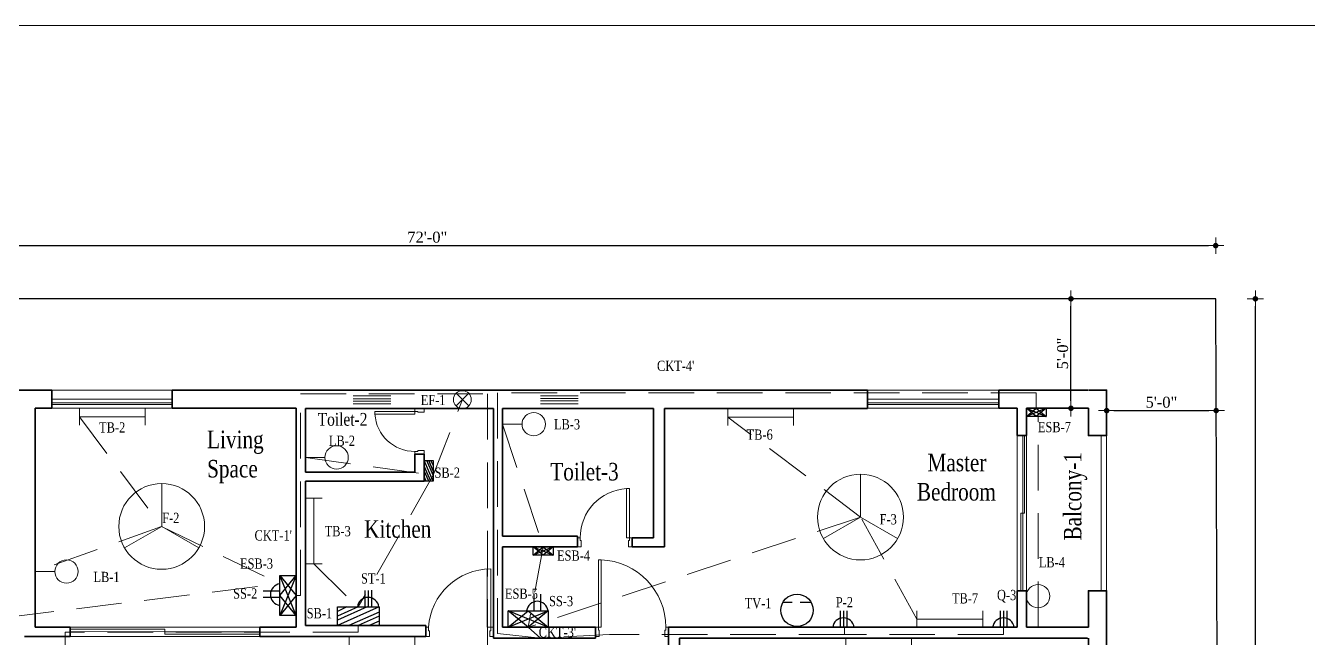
# Model space of a CAD drawing. Header units: inches. Extents: x -13742749 to 88736, y -40897 to 32194776.
# Drawn here: x 46472 to 47174, y 26287510 to 26287846 of the extents above; entities that cross this region are included whole.
import ezdxf

# ---------------------------------------------------------------- set-up
doc = ezdxf.new("R2010")
doc.units = ezdxf.units.IN
doc.header["$LTSCALE"] = 10
doc.header["$MEASUREMENT"] = 0
doc.linetypes.add('ACAD_ISO04W100', pattern=[30, 24, -3, 0, -3])
doc.linetypes.add('HIDDEN', pattern=[0.375, 0.25, -0.125])
doc.layers.get('0').update_dxf_attribs({"color": 123})
for name, color, linetype, lineweight in [('Column', 7, 'Continuous', 35), ('Conduit (Mine)', 230, 'HIDDEN', 13), ('Conduit Generator (mine)', 134, 'HIDDEN', 13), ('DIM', 4, 'Continuous', 0), ('DOOR', 41, 'Continuous', 9), ('Fan (mine)', 210, 'Continuous', 13), ('Light (mine)', 80, 'Continuous', 13), ('Text_My', 7, 'Continuous', 13), ('Text_SUBD', 7, 'Continuous', 13), ('VERANDAH', 32, 'Continuous', 13), ('Wall', 7, 'Continuous', 35), ('WIN', 4, 'Continuous', 13), ('WIN-1', 8, 'Continuous', 13), ('WIN1', 8, 'Continuous', 9)]:
    doc.layers.add(name, color=color, linetype=linetype, lineweight=lineweight)
doc.layers.add('Site', color=7, linetype='ACAD_ISO04W100', lineweight=30, true_color=0x004961)
doc.layers.add('Switchboard and Socket (mine)', color=41, linetype='Continuous')
doc.layers.get('0').off()
doc.styles.get("Standard").update_dxf_attribs({"font": 'times.ttf', "width": 0.8})
doc.styles.add('STYLE3', font='times.ttf')
doc.dimstyles.new('1_8', dxfattribs={"dimtxt": 6, "dimasz": 4, "dimexe": 0.18, "dimexo": 0.0625, "dimgap": 0.125, "dimtad": 0, "dimdec": 4, "dimrnd": 0.125, "dimzin": 3, "dimdsep": 46, "dimlunit": 4, "dimtxsty": 'STYLE3', "dimblk": 'D', "dimcen": 4, "dimse1": 1, "dimse2": 1, "dimclrt": 7, "dimadec": 0, "dimazin": 0, "dimtfac": 1, "dimtdec": 4, "dimtix": 1, "dimtmove": 0, "dimatfit": 3, "dimldrblk": 'OPEN90', "dimfxl": 1, "dimtvp": 0.75, "dimtolj": 1, "dimtzin": 0, "dimarcsym": 0})

# ---------------------------------------------------------------- blocks, each defined once
blk = doc.blocks.new('D')
at = {"layer": 'DIM'}
for q in [(-1.125, 0), (0, 1.125), (1.125, 0), (0, -1.125)]:
    blk.add_line((0, 0), q, dxfattribs=at)
at = {"layer": 'DIM', "color": 6, "const_width": 0.375}
blk.add_lwpolyline([(-0.1875, 0, 1), (0.1875, 0, 1)], format="xyb", close=True, dxfattribs=at)
blk = doc.blocks.new('*D417')
at = {"layer": 'DIM', "color": 0, "linetype": 'Continuous', "lineweight": -2}
blk.add_line((46263.59, 26287725.17), (47119.59, 26287725.17), dxfattribs=at)
at = {"layer": 'DIM', "color": 0, "linetype": 'Continuous', "lineweight": -2, "xscale": 4, "yscale": 4, "zscale": 4, "rotation": 180}
blk.add_blockref('D', (46259.59, 26287725.17), dxfattribs=at)
at = {"layer": 'DIM', "color": 0, "linetype": 'Continuous', "lineweight": -2, "xscale": 4, "yscale": 4, "zscale": 4}
blk.add_blockref('D', (47123.59, 26287725.17), dxfattribs=at)
at = {"layer": 'DIM', "color": 7, "linetype": 'Continuous', "insert": (46691.59, 26287729.76), "char_height": 6, "attachment_point": 5, "style": 'STYLE3'}
blk.add_mtext('\\A1;72\'-0"', dxfattribs=at)
blk = doc.blocks.new('_Open90')
at = {"layer": 'DIM', "color": 0, "lineweight": -2}
for p, q in [((0, 0), (-1, 0)), ((-0.5, 0.5), (0, 0)), ((0, 0), (-0.5, -0.5))]:
    blk.add_line(p, q, dxfattribs=at)
blk = doc.blocks.new('*D418')
at = {"layer": 'DIM', "color": 0, "linetype": 'Continuous', "lineweight": -2}
blk.add_line((47145.32, 26287100.03), (47145.32, 26287692.02), dxfattribs=at)
at = {"layer": 'DIM', "color": 0, "linetype": 'Continuous', "lineweight": -2, "xscale": 4, "yscale": 4, "zscale": 4}
for p, rotation in [((47145.32, 26287696.02), 90), ((47145.32, 26287096.03), 270)]:
    blk.add_blockref('D', p, dxfattribs=dict(at, rotation=rotation))
at = {"layer": 'DIM', "color": 7, "linetype": 'Continuous', "insert": (47140.75, 26287394.65), "char_height": 6, "attachment_point": 5, "rotation": 90, "style": 'STYLE3'}
blk.add_mtext('\\A1;50\'-0"', dxfattribs=at)
blk = doc.blocks.new('D-30')
for points in [[(5, 30), (0, 30), (0, 28), (3.5, 28), (3.5, 28.5), (5, 28.5)], [(5, 0), (0, 0), (0, 2), (3.5, 2), (3.5, 1.5), (5, 1.5)], [(31.97, 1.5), (31.97, 3), (5, 3), (5, 1.5)]]:
    blk.add_lwpolyline(points, close=True)
blk.add_arc((4.99, 1.48), 27.02, 3.22606, 89.98261)
blk = doc.blocks.new('D-40')
for points in [[(-5, 0), (0, 0), (0, -2), (-3.5, -2), (-3.5, -1.5), (-5, -1.5)], [(-41.97, -1.5), (-41.97, -3), (-5, -3), (-5, -1.5)], [(-5, -40), (0, -40), (0, -38), (-3.5, -38), (-3.5, -38.5), (-5, -38.5)]]:
    blk.add_lwpolyline(points, close=True)
blk.add_arc((-5, -1.5), 37, 182.32344, 270)
blk = doc.blocks.new('D-S')
at = {"layer": 'DOOR', "linetype": 'Continuous'}
for p, q in [((1.5, 5), (1.5, 37)), ((3.5, 36.93), (3.5, 5)), ((3.5, 5), (1.5, 5))]:
    blk.add_line(p, q, dxfattribs=at)
at = {"layer": 'DOOR'}
for points in [[(2, 3), (2, 0), (0, 0), (0, 5), (1.5, 5), (1.5, 3)], [(35, 3), (35, 0), (37, 0), (37, 5), (35.5, 5), (35.5, 3)]]:
    blk.add_lwpolyline(points, close=True, dxfattribs=at)
blk.add_arc((1.46, 2.89), 34.11, 3.5436, 89.92781, dxfattribs=at)
blk = doc.blocks.new('D-25')
for points in [[(5, 25), (0, 25), (0, 23), (3.5, 23), (3.5, 23.5), (5, 23.5)], [(5, 0), (0, 0), (0, 2), (3.5, 2), (3.5, 1.5), (5, 1.5)], [(26.95, 1.5), (26.95, 3), (5, 3), (5, 1.5)]]:
    blk.add_lwpolyline(points, close=True)
blk.add_arc((5, 1.5), 22, 3.90956, 90)
blk = doc.blocks.new('*D474')
at = {"layer": 'DIM', "color": 0, "linetype": 'Continuous', "lineweight": -2}
blk.add_line((47044.3, 26287640.05), (47044.3, 26287692.02), dxfattribs=at)
at = {"layer": 'DIM', "color": 0, "linetype": 'Continuous', "lineweight": -2, "xscale": 4, "yscale": 4, "zscale": 4}
for p, rotation in [((47044.3, 26287696.02), 90), ((47044.3, 26287636.05), 270)]:
    blk.add_blockref('D', p, dxfattribs=dict(at, rotation=rotation))
at = {"layer": 'DIM', "color": 7, "linetype": 'Continuous', "insert": (47039.73, 26287666.04), "char_height": 6, "attachment_point": 5, "rotation": 90, "style": 'STYLE3'}
blk.add_mtext('\\A1;5\'-0"', dxfattribs=at)
blk = doc.blocks.new('*D421')
at = {"layer": 'DIM', "color": 0, "linetype": 'Continuous', "lineweight": -2}
blk.add_line((47067.85, 26287634.77), (47119.85, 26287634.77), dxfattribs=at)
at = {"layer": 'DIM', "color": 0, "linetype": 'Continuous', "lineweight": -2, "xscale": 4, "yscale": 4, "zscale": 4, "rotation": 180}
blk.add_blockref('D', (47063.85, 26287634.77), dxfattribs=at)
at = {"layer": 'DIM', "color": 0, "linetype": 'Continuous', "lineweight": -2, "xscale": 4, "yscale": 4, "zscale": 4}
blk.add_blockref('D', (47123.85, 26287634.77), dxfattribs=at)
at = {"layer": 'DIM', "color": 7, "linetype": 'Continuous', "insert": (47093.85, 26287639.34), "char_height": 6, "attachment_point": 5, "style": 'STYLE3'}
blk.add_mtext('\\A1;5\'-0"', dxfattribs=at)
blk = doc.blocks.new('Tube Light')
at = {"layer": 'Light (mine)', "linetype": 'Continuous'}
for p, q in [((-36, 4.54), (-36, -4.54)), ((0, 0), (-36, 0)), ((0, 4.54), (0, -4.54))]:
    blk.add_line(p, q, dxfattribs=at)
blk = doc.blocks.new('Ceiling Fan Small')
at = {"layer": 'Fan (mine)', "linetype": 'ByBlock', "ltscale": 10}
for p in [(7040.4, -35394.14), (7020.04, -35429.39), (7060.75, -35429.39)]:
    blk.add_line(p, (7040.4, -35417.64), dxfattribs=at)
blk.add_circle((7040.4, -35417.64), 23.5, dxfattribs=at)
blk.add_circle((7040.4, -35417.64), 23.5, dxfattribs=at)
blk.add_circle((7040.4, -35417.64), 23.5, dxfattribs=at)
blk = doc.blocks.new('Bulb')
at = {"layer": 'Light (mine)', "linetype": 'Continuous'}
blk.add_line((-9.96, -5.31), (-20.64, -5.31), dxfattribs=at)
blk.add_circle((-3.57, -5.31), 6.4, dxfattribs=at)
blk = doc.blocks.new('Exhaust_Fan_new')
at = {"layer": 'Fan (mine)', "linetype": 'ByBlock', "ltscale": 10}
for p, q in [((-3.46, 3.46), (3.46, -3.46)), ((3.46, 3.46), (-3.46, -3.46))]:
    blk.add_line(p, q, dxfattribs=at)
blk.add_circle((0, 0), 4.9, dxfattribs=at)
blk = doc.blocks.new('2 Pin')
at = {"layer": 'Switchboard and Socket (mine)', "linetype": 'Continuous', "ltscale": 10}
for p, q in [((-7.3, 0), (-7.3, 18.1)), ((0, 0), (0, 18.2)), ((-15.8, 0), (7.8, 0))]:
    blk.add_line(p, q, dxfattribs=at)
blk.add_arc((-4, -1.6), 11.9, 7.5318, 172.4682, dxfattribs=at)
blk = doc.blocks.new('Tv Socket')
at = {"layer": 'Switchboard and Socket (mine)', "linetype": 'Continuous', "ltscale": 10}
for p, q in [((-4.36, 7.63), (-4.36, 2.66)), ((-4.35, -1.67), (-4.35, -7.62))]:
    blk.add_line(p, q, dxfattribs=at)
at = {"layer": 'Switchboard and Socket (mine)', "linetype": 'ByBlock'}
blk.add_circle((-8.85, 0), 8.85, dxfattribs=at)
blk = doc.blocks.new('switch board')
at = {"layer": 'Switchboard and Socket (mine)', "linetype": 'Continuous'}
for p, q in [((-16.63, -10.09), (6.09, 0)), ((-16.63, -5.05), (-5.27, 0)), ((-16.63, -7.26), (0, 0)), ((-16.63, -2.38), (-11.29, 0)), ((-10.02, -10.09), (6.09, -2.84)), ((-5.27, -10.09), (6.09, -5.05)), ((0.97, -10.09), (6.09, -7.56))]:
    blk.add_line(p, q, dxfattribs=at)
blk.add_lwpolyline([(-16.63, 0), (6.09, 0), (6.09, -10.09), (-16.63, -10.09)], close=True, dxfattribs=at)
blk = doc.blocks.new('3- Pic')
at = {"layer": 'Switchboard and Socket (mine)', "linetype": 'ByBlock'}
blk.add_blockref('2 Pin', (7.3, 0), dxfattribs=at)
blk = doc.blocks.new('3- Pin')
at = {"layer": 'Switchboard and Socket (mine)', "linetype": 'Continuous', "ltscale": 10}
blk.add_line((-10.3, -3.5), (-10.3, 14.6), dxfattribs=at)
at = {"layer": 'Switchboard and Socket (mine)', "linetype": 'Continuous'}
blk.add_blockref('3- Pic', (-14.1, -3.5), dxfattribs=at)
blk = doc.blocks.new('Emergency')
at = {"layer": 'Switchboard and Socket (mine)', "linetype": 'Continuous', "ltscale": 10}
for p, q in [((-10.9, 0), (0, 9.07)), ((0, 0), (-10.9, 9.07)), ((-10.9, 0), (10.9, 9.07)), ((10.9, 0), (-10.9, 9.07)), ((0, 9.07), (10.9, 0)), ((10.9, 9.07), (0, 0))]:
    blk.add_line(p, q, dxfattribs=at)
blk.add_lwpolyline([(-10.9, 9.07), (10.9, 9.07), (10.9, 0), (-10.9, 0)], close=True, dxfattribs=at)

msp = doc.modelspace()

# ---------------------------------------------------------------- linework, layer by layer
at = {"layer": 'Column', "linetype": 'Continuous'}
for points in [[(46576.84681, 26287646.05175), (46556.84681, 26287646.05175)], [(47053.84681, 26287636.05175), (47053.84681, 26287621.05175), (47063.84681, 26287621.05175), (47063.84681, 26287646.05175), (47053.84681, 26287646.05175)], [(46556.84681, 26287636.05175), (46576.84681, 26287636.05175)], [(47053.84681, 26287516.05175), (47053.84681, 26287536.05175), (47063.84681, 26287536.05175), (47063.84681, 26287511.05175)]]:
    msp.add_lwpolyline(points, dxfattribs=at)
at = {"layer": 'Conduit (Mine)', "linetype": 'HIDDEN', "ltscale": 10}
for p, q in [((46694.89267, 26287599.36019), (46710.83417, 26287640.78103)), ((46624.84653, 26287609.12518), (46694.89267, 26287599.36019)), ((46694.89267, 26287599.36019), (46653.82427, 26287527.2025)), ((46629.38853, 26287550.82088), (46653.30308, 26287527.25512)), ((46653.82427, 26287513.29586), (46493.12518, 26287513.29586)), ((46493.12518, 26287513.29586), (46493.12518, 26287502.14598)), ((46653.82427, 26287517.11054), (46653.82427, 26287513.29586))]:
    msp.add_line(p, q, dxfattribs=at)
at = {"layer": 'Conduit Generator (mine)', "linetype": 'HIDDEN', "ltscale": 10}
for p, q in [((47025.29677, 26287644.48141), (46730.12189, 26287644.48141)), ((46730.12189, 26287644.48141), (46730.12189, 26287512.6772)), ((47025.29677, 26287636.05175), (47025.29677, 26287644.48141)), ((46622.12885, 26287533.47336), (46622.12885, 26287643.88331)), ((46622.12885, 26287643.88331), (46724.68277, 26287643.88331)), ((46724.68277, 26287643.88331), (46724.68277, 26287485.72727)), ((46501.08837, 26287631.37259), (46546.06582, 26287571.31226)), ((46928.97588, 26287576.43498), (46856.33124, 26287631.17683)), ((47026.24503, 26287516.05175), (47026.24503, 26287631.51479)), ((46732.84711, 26287627.31431), (46755.14708, 26287560.05175)), ((46928.97588, 26287576.43498), (46746.90307, 26287516.05175)), ((46959.92317, 26287520.59313), (46928.97588, 26287576.43498)), ((46546.06582, 26287571.31226), (46476.84681, 26287546.59102)), ((46546.06582, 26287571.31226), (46610.77289, 26287539.8404)), ((46755.14708, 26287560.05175), (46746.90342, 26287516.05182)), ((46424.88807, 26287517.12093), (46610.77289, 26287539.8404)), ((46619.84681, 26287533.47336), (46622.12885, 26287533.47336)), ((46746.90338, 26287516.05163), (46753.67603, 26287510.05175)), ((46791.36672, 26287512.1311), (46753.67603, 26287510.05175)), ((46920.13831, 26287512.1311), (46791.36672, 26287512.1311)), ((46920.13831, 26287512.1311), (46920.13831, 26287516.05174)), ((47007.26955, 26287512.1311), (46920.13831, 26287512.1311)), ((47007.26955, 26287516.05184), (47007.26955, 26287512.1311)), ((46706.37594, 26287407.61398), (46753.67603, 26287510.05175))]:
    msp.add_line(p, q, dxfattribs=at)
at = {"layer": 'Conduit Generator (mine)', "linetype": 'ByBlock', "ltscale": 10}
msp.add_line((46730.12189, 26287512.6772), (46753.67603, 26287510.05175), dxfattribs=at)
at = {"layer": 'Site', "linetype": 'Continuous', "ltscale": 3}
for p, q in [((47123.59168, 26287696.0239), (46259.59168, 26287696.02687)), ((47125.90418, 26287096.02836), (47123.59168, 26287696.0239))]:
    msp.add_line(p, q, dxfattribs=at)
at = {"layer": 'Text_My', "ltscale": 10}
msp.add_lwpolyline([(46095.95845, 26287845.68015), (49547.48838, 26287845.68015), (49547.48838, 26286717.61094), (46095.95845, 26286717.61094)], close=True, dxfattribs=at)
at = {"layer": 'VERANDAH', "linetype": 'Continuous'}
for p, q in [((47060.84681, 26287536.05175), (47060.84681, 26287621.05175)), ((47063.84681, 26287536.05175), (47063.84681, 26287621.05175))]:
    msp.add_line(p, q, dxfattribs=at)
at = {"layer": 'Wall', "linetype": 'Continuous'}
for p, q in [((46485.84681, 26287646.05175), (46447.84681, 26287646.05175)), ((46485.84681, 26287646.05175), (46485.84681, 26287636.05175)), ((46556.84681, 26287646.05175), (46551.84681, 26287646.05175)), ((46551.84681, 26287646.05175), (46551.84681, 26287636.05175)), ((46576.84681, 26287646.05175), (46607.84681, 26287646.0512)), ((46644.84681, 26287646.05175), (46644.84681, 26287646.05175)), ((46918.84681, 26287646.05175), (46932.84681, 26287646.05175)), ((46932.84681, 26287636.05175), (46932.84681, 26287646.05175)), ((47019.84681, 26287646.05175), (47004.84681, 26287646.05175)), ((47004.84681, 26287636.05175), (47004.84681, 26287646.05175)), ((46476.84681, 26287516.05175), (46476.84681, 26287636.05175)), ((46556.84681, 26287636.05175), (46551.84681, 26287636.05175)), ((46619.84681, 26287636.05175), (46576.84681, 26287636.05175)), ((46619.84681, 26287516.05175), (46619.84681, 26287636.05175)), ((46624.84681, 26287601.05175), (46624.84681, 26287635.88084)), ((47014.84681, 26287636.05175), (47004.84681, 26287636.05175)), ((47014.84681, 26287636.05175), (47014.84681, 26287621.05175)), ((47019.84681, 26287636.05175), (47019.84681, 26287621.05175)), ((47019.84681, 26287621.05175), (47014.84681, 26287621.05175)), ((46684.84681, 26287601.05175), (46624.84681, 26287601.05175)), ((46689.84681, 26287596.05175), (46624.84681, 26287596.05175)), ((46624.84681, 26287521.05175), (46624.84681, 26287596.05175)), ((46727.84681, 26287511.05175), (46727.84681, 26287544.05175)), ((46732.84681, 26287516.05175), (46732.84681, 26287544.05175)), ((47014.84681, 26287536.05175), (47014.84681, 26287516.05175)), ((47014.84681, 26287536.05175), (47019.84681, 26287536.05175)), ((47014.84681, 26287536.05175), (47014.84681, 26287531.05175)), ((47014.84681, 26287536.05175), (47014.84681, 26287516.05175)), ((47019.84681, 26287536.05175), (47019.84681, 26287516.05175)), ((46495.84681, 26287511.05175), (46470.84681, 26287511.05175)), ((46495.84681, 26287511.05175), (46495.84681, 26287516.05175)), ((46619.84681, 26287516.05175), (46599.84681, 26287516.05175)), ((46599.84681, 26287511.05175), (46599.84681, 26287516.05175)), ((46648.84681, 26287511.05175), (46599.84681, 26287511.05175)), ((46823.84681, 26287516.05175), (46823.84681, 26287511.05175)), ((47014.84681, 26287516.05175), (46823.84681, 26287516.05175)), ((47019.84681, 26287516.05175), (47053.84681, 26287516.05175)), ((47031.84681, 26287516.05175), (47031.84681, 26287516.05175))]:
    msp.add_line(p, q, dxfattribs=at)
at = {"layer": 'Wall', "linetype": 'Continuous', "ltscale": 10}
for p, q in [((46607.84681, 26287646.0512), (46768.84681, 26287646.05175)), ((46768.84681, 26287646.05175), (46918.84681, 26287646.05175)), ((47019.84681, 26287646.05175), (47053.47153, 26287646.05175)), ((46485.84681, 26287636.05175), (46476.84681, 26287636.05175)), ((46624.84681, 26287635.88084), (46727.84681, 26287635.88084)), ((46727.84681, 26287544.05175), (46727.84681, 26287635.88084)), ((46732.84681, 26287635.88084), (46768.84681, 26287635.88084)), ((46732.84681, 26287566.05175), (46732.84681, 26287635.88084)), ((46768.84681, 26287635.88084), (46815.51158, 26287635.88084)), ((46815.51158, 26287565.05175), (46815.51158, 26287635.88084)), ((46821.51158, 26287635.88084), (46918.84681, 26287635.88084)), ((46821.51158, 26287565.05175), (46821.51158, 26287635.88084)), ((47019.84681, 26287636.05175), (47053.84681, 26287636.05175)), ((46684.84681, 26287610.8621), (46684.84681, 26287601.05175)), ((46689.84681, 26287610.8621), (46684.84681, 26287610.8621)), ((46689.84681, 26287596.05175), (46689.84681, 26287610.8621)), ((46821.55775, 26287560.05175), (46821.51158, 26287568.80022)), ((46773.84681, 26287566.05175), (46732.84681, 26287566.05175)), ((46732.84681, 26287544.05175), (46732.84681, 26287560.05175)), ((46773.84681, 26287560.05175), (46732.84681, 26287560.05175)), ((46773.84681, 26287566.05175), (46773.84681, 26287560.05175)), ((46803.84681, 26287565.05175), (46815.51158, 26287565.05175)), ((46803.84681, 26287565.05175), (46803.84681, 26287560.05175)), ((46803.84681, 26287560.05175), (46821.55775, 26287560.05175)), ((46624.84681, 26287521.05175), (46624.84681, 26287517.05175)), ((46495.84681, 26287516.05175), (46476.84681, 26287516.05175)), ((46648.84681, 26287517.05175), (46624.84681, 26287517.05175)), ((46648.84681, 26287517.05175), (46690.84681, 26287517.05175)), ((46648.84681, 26287511.05175), (46690.84681, 26287511.05175)), ((46690.84681, 26287517.05175), (46690.84681, 26287511.05175)), ((46727.84681, 26287511.05175), (46727.84681, 26287510.08699)), ((46778.84681, 26287516.05175), (46732.84681, 26287516.05175)), ((46778.84681, 26287516.05175), (46783.84681, 26287516.05175)), ((46783.84681, 26287516.05175), (46783.84681, 26287510.0148)), ((46823.84681, 26287511.05175), (46823.84681, 26287510.05175)), ((47063.84681, 26287510.05175), (47063.84681, 26287511.05175)), ((47063.84681, 26287511.05175), (47063.84684, 26287398.54005)), ((46727.84681, 26287510.08699), (46734.55566, 26287510.05175)), ((46778.84681, 26287510.05175), (46732.84681, 26287510.05175)), ((46783.84681, 26287510.0148), (46778.84681, 26287510.05175)), ((46823.84681, 26287510.05175), (46823.84681, 26287398.54005)), ((46829.84681, 26287510.05175), (46829.84681, 26287398.54005)), ((46829.84681, 26287510.05175), (47019.84681, 26287510.05175)), ((47019.84681, 26287510.05175), (47053.43393, 26287510.05175)), ((47053.84681, 26287393.54005), (47053.84681, 26287510.05175))]:
    msp.add_line(p, q, dxfattribs=at)
at = {"layer": 'Wall', "linetype": 'HIDDEN', "ltscale": 10}
for p, q in [((46918.84681, 26287635.88084), (46932.84681, 26287635.88084)), ((46932.84681, 26287635.88084), (46932.84681, 26287636.05175))]:
    msp.add_line(p, q, dxfattribs=at)
at = {"layer": 'WIN', "linetype": 'Continuous'}
for p, q in [((46551.84681, 26287639.05175), (46485.84681, 26287639.05175)), ((46551.84681, 26287638.05175), (46485.84681, 26287638.05175)), ((46932.84681, 26287639.05175), (47004.84681, 26287639.05175)), ((46932.84681, 26287638.05175), (47004.84681, 26287638.05175)), ((47017.84681, 26287585.05175), (47017.84681, 26287621.05175)), ((47018.84681, 26287621.05175), (47018.84681, 26287578.55175)), ((47017.84681, 26287585.05175), (47017.84681, 26287536.05175)), ((47018.84681, 26287578.55175), (47016.84681, 26287578.55175)), ((47016.84681, 26287536.05175), (47016.84681, 26287578.55175)), ((47016.84681, 26287578.55175), (47018.84681, 26287578.55175))]:
    msp.add_line(p, q, dxfattribs=at)
at = {"layer": 'WIN', "linetype": 'Continuous', "ltscale": 10}
for p, q in [((46650.9615, 26287641.28261), (46671.62659, 26287641.28261)), ((46650.9615, 26287639.99), (46671.62659, 26287639.99)), ((46753.60385, 26287641.33765), (46774.26894, 26287641.33765)), ((46753.60385, 26287640.04504), (46774.26894, 26287640.04504)), ((46495.84677, 26287515.00562), (46547.84677, 26287515.00562)), ((46547.84677, 26287513.68623), (46495.84677, 26287513.55171)), ((46547.84677, 26287515.00562), (46547.84677, 26287513.68623)), ((46547.84677, 26287513.68623), (46547.84677, 26287512.22602)), ((46599.84677, 26287513.55171), (46547.84677, 26287513.55171)), ((46547.84677, 26287512.22602), (46599.84677, 26287512.22602))]:
    msp.add_line(p, q, dxfattribs=at)
at = {"layer": 'WIN-1', "linetype": 'Continuous'}
for p, q in [((46485.84681, 26287646.05175), (46551.84681, 26287646.05175)), ((47004.84681, 26287646.05175), (46932.84681, 26287646.05175)), ((46551.84681, 26287641.05175), (46485.84681, 26287641.05175)), ((46932.84681, 26287641.05175), (47004.84681, 26287641.05175)), ((46551.84681, 26287636.05175), (46485.84681, 26287636.05175)), ((46932.84681, 26287636.05175), (47004.84681, 26287636.05175)), ((47014.84681, 26287536.05175), (47014.84681, 26287621.05175)), ((47019.84681, 26287536.05175), (47019.84681, 26287621.05175))]:
    msp.add_line(p, q, dxfattribs=at)
at = {"layer": 'WIN-1', "linetype": 'Continuous', "ltscale": 10}
for p, q in [((46650.9615, 26287642.85547), (46671.62659, 26287642.85547)), ((46650.9615, 26287638.46921), (46671.62659, 26287638.46921)), ((46753.60385, 26287642.91051), (46774.26894, 26287642.91051)), ((46753.60385, 26287638.52425), (46774.26894, 26287638.52425))]:
    msp.add_line(p, q, dxfattribs=at)
at = {"layer": 'WIN1', "linetype": 'Continuous', "ltscale": 10}
for p, q in [((46495.84677, 26287516.05171), (46599.84677, 26287516.05171)), ((46495.84677, 26287511.05171), (46599.84677, 26287511.05171))]:
    msp.add_line(p, q, dxfattribs=at)

# ---------------------------------------------------------------- block references
at = {"layer": 'DOOR', "linetype": 'Continuous'}
for name, p, rotation in [('D-25', (46689.84681, 26287635.8621), 180), ('D-30', (46803.84681, 26287560.05175), 90)]:
    msp.add_blockref(name, p, dxfattribs=dict(at, rotation=rotation))
at = {"layer": 'DOOR', "linetype": 'Continuous', "xscale": -1, "rotation": 90}
msp.add_blockref('D-40', (46783.84681, 26287511.05175), dxfattribs=at)
at = {"layer": 'DOOR', "linetype": 'Continuous', "xscale": -1}
msp.add_blockref('D-S', (46727.84681, 26287511.05175), dxfattribs=at)
at = {"layer": 'Fan (mine)', "linetype": 'Continuous'}
for name, p in [('Exhaust_Fan_new', (46710.83417, 26287640.78103)), ('Tube Light', (46537.08837, 26287631.37259)), ('Tube Light', (46892.33124, 26287631.17683)), ('Ceiling Fan Small', (39888.57968, 26322994.07736)), ('Ceiling Fan Small', (39505.66961, 26322988.95464)), ('Tube Light', (46995.92317, 26287520.59313)), ('Tube Light', (46684.7749, 26287505.85332)), ('Tube Light', (46956.88049, 26287505.77355))]:
    msp.add_blockref(name, p, dxfattribs=at)
at = {"layer": 'Fan (mine)', "linetype": 'Continuous', "rotation": 90}
msp.add_blockref('Tube Light', (46629.38853, 26287586.82088), dxfattribs=at)
at = {"layer": 'Switchboard and Socket (mine)', "linetype": 'Continuous'}
for name, p in [('Bulb', (46753.4851, 26287632.62678)), ('Bulb', (46645.48452, 26287614.43766)), ('Bulb', (46497.48493, 26287551.90349)), ('Emergency', (46746.90315, 26287516.05182))]:
    msp.add_blockref(name, p, dxfattribs=at)
at = {"layer": 'Switchboard and Socket (mine)', "linetype": 'Continuous', "xscale": 0.5, "yscale": 0.5, "zscale": 0.5}
for name, p, rotation in [('Emergency', (47025.29677, 26287636.05175), 180), ('switch board', (46689.84669, 26287604.36898), 90), ('Emergency', (46755.14708, 26287560.05175), 180), ('2 Pin', (46610.77289, 26287535.93518), 90)]:
    msp.add_blockref(name, p, dxfattribs=dict(at, rotation=rotation))
at = {"layer": 'Switchboard and Socket (mine)', "linetype": 'Continuous'}
for name, p, rotation in [('Emergency', (46619.84681, 26287533.47336), 90), ('Bulb', (47020.93256, 26287536.68962), 90), ('Tv Socket', (46894.18297, 26287534.20227), 90), ('switch board', (46648.55404, 26287517.11054), 180)]:
    msp.add_blockref(name, p, dxfattribs=dict(at, rotation=rotation))
at = {"layer": 'Switchboard and Socket (mine)', "linetype": 'Continuous', "xscale": 0.5, "yscale": 0.5, "zscale": 0.5}
for name, p in [('3- Pin', (46664.59846, 26287528.99039)), ('2 Pin', (46753.9021, 26287525.12575)), ('3- Pin', (46925.02311, 26287517.78701)), ('3- Pin', (47012.66409, 26287517.78711))]:
    msp.add_blockref(name, p, dxfattribs=at)

# ---------------------------------------------------------------- texts
at = {"layer": 'Switchboard and Socket (mine)', "linetype": 'Continuous', "ltscale": 10, "char_height": 5.614888, "attachment_point": 1}
for s, insert, width in [('EF-1', (46688.03412, 26287643.37771), 11.307141), ('TB-2', (46511.78149, 26287628.35284), 11.307141), ('LB-3', (46761.01699, 26287630.09825), 10.7044674), ('TB-6', (46866.56693, 26287624.42868), 11.307141), ('ESB-7', (47026.15211, 26287628.56736), 11.307141), ('LB-2', (46637.68655, 26287621.04357), 10.7044674), ('SB-2', (46695.57984, 26287603.56745), 11.307141), ('F-2', (46546.35671, 26287578.79308), 11.307141), ('F-3', (46939.44477, 26287578.03989), 11.307141), ('TB-3', (46635.37819, 26287571.54619), 11.307141), ('ESB-3', (46588.99925, 26287553.76844), 11.307141), ('ESB-4', (46762.68373, 26287558.1431), 11.307141), ('LB-4', (47026.65778, 26287554.51547), 10.7044674), ('ST-1', (46655.2946, 26287545.63807), 11.307141), ('SS-2', (46585.22396, 26287537.35293), 11.307141), ('ESB-5', (46734.14538, 26287537.2856), 11.307141), ('SS-3', (46758.32026, 26287533.23521), 11.307141), ('TV-1', (46865.50972, 26287532.07396), 11.307141), ('P-2', (46915.43806, 26287532.62475), 11.307141), ('TB-7', (46979.09448, 26287534.71256), 11.307141), ('Q-3', (47003.76105, 26287536.55411), 11.307141), ('SB-1', (46625.53439, 26287526.56752), 11.307141)]:
    msp.add_mtext(s, dxfattribs=dict(at, insert=insert, width=width))
at = {"layer": 'Switchboard and Socket (mine)', "linetype": 'HIDDEN', "ltscale": 10, "insert": (46508.6845, 26287546.43868), "char_height": 5.614888, "width": 102.0883921, "attachment_point": 1}
msp.add_mtext('LB-1', dxfattribs=at)
at = {"layer": 'Text_My', "linetype": 'Continuous', "ltscale": 10, "attachment_point": 1}
for s, insert, char_height, width in [('Toilet-2', (46631.56957, 26287633.48901), 7, 37.91675), ('Living\\PSpace', (46570.95818, 26287623.80632), 9.625, 2.1183511), ('  Master Bedroom', (46959.85607, 26287611.13939), 9.625, 50.4021093), ('Toilet-3', (46759.01065, 26287606.14481), 9.625, 2.1183511), ('Kitchen', (46657.01865, 26287574.70626), 9.625, 2.1183511)]:
    msp.add_mtext(s, dxfattribs=dict(at, insert=insert, char_height=char_height, width=width))
at = {"layer": 'Text_My', "linetype": 'Continuous', "ltscale": 10, "insert": (47040.40453, 26287563.58655), "char_height": 9.625, "width": 2.1183511, "attachment_point": 1, "rotation": 90}
msp.add_mtext('Balcony-1', dxfattribs=at)
at = {"layer": 'Text_SUBD', "linetype": 'HIDDEN', "ltscale": 10, "char_height": 5.614888, "width": 4.1666683, "attachment_point": 1}
for s, insert in [("CKT-4'", (46817.47597, 26287662.11824)), ("CKT-1'", (46596.96712, 26287569.20884)), ("CKT-3'", (46752.66704, 26287516.16572))]:
    msp.add_mtext(s, dxfattribs=dict(at, insert=insert))

# ---------------------------------------------------------------- dimensions: what is measured, and where the dimension line sits
at = {"layer": 'DIM', "linetype": 'Continuous'}
for base, p1, p2, picture, middle in [((47123.59168, 26287725.17298), (46259.59281, 26287694.62139), (47123.59168, 26287696.0239), '*D417', (46691.59224, 26287729.76382)), ((47123.84984, 26287634.76621), (47063.84681, 26287629.8735), (47123.84984, 26287629.04251), '*D421', (47093.84832, 26287639.34407))]:
    dim = msp.add_linear_dim(base=base, p1=p1, p2=p2, dimstyle='1_8', dxfattribs=at)
    dim.commit()
    dim.dimension.update_dxf_attribs({"geometry": picture, "text_midpoint": middle})
dim = msp.add_linear_dim(base=(47044.30421, 26287696.02411), p1=(47053.84681, 26287636.05175), p2=(47063.76413, 26287696.02411), angle=90, dimstyle='1_8', dxfattribs=at)
dim.commit()
dim.dimension.update_dxf_attribs({"geometry": '*D474', "text_midpoint": (47039.72635, 26287666.03793)})
dim = msp.add_linear_dim(base=(47145.32401, 26287696.0239), p1=(47125.90418, 26287096.02836), p2=(47123.59168, 26287696.0239), angle=90, dimstyle='1_8', dxfattribs=at)
dim.commit()
dim.dimension.update_dxf_attribs({"geometry": '*D418', "text_midpoint": (47145.32401, 26287394.65467), "dimtype": 160})

doc.saveas('drawing.dxf')
